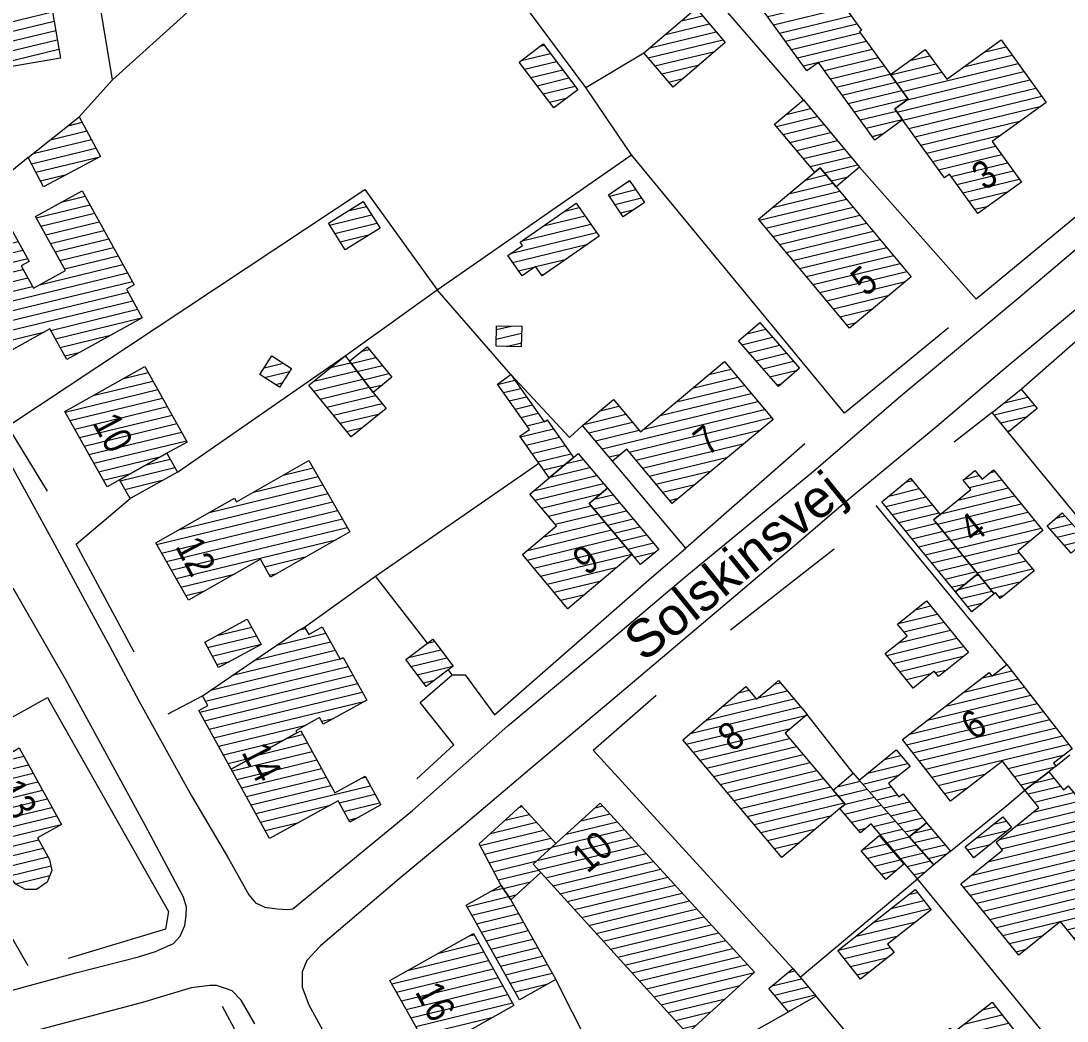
# Model space of a CAD drawing. Header units: metres. Extents: x 585637 to 586843, y 6137463 to 6138529.
# Drawn here: x 585802 to 585913.1, y 6138003.7 to 6138110.1 of the extents above; entities that cross this region are included whole.
import ezdxf
from ezdxf.enums import TextEntityAlignment as Align

# ---------------------------------------------------------------- set-up
doc = ezdxf.new("R2010")
doc.units = ezdxf.units.M
doc.header["$MEASUREMENT"] = 0
for name, color, linetype, lineweight in [('adresse', 7, 'Continuous', 13), ('bygning', 252, 'Continuous', 0), ('hegn', 252, 'Continuous', 13), ('vejkant', 252, 'Continuous', 13), ('vejnavn', 7, 'Continuous', 13)]:
    doc.layers.add(name, color=color, linetype=linetype, lineweight=lineweight)
doc.styles.add('Style-Arial', font='arial.ttf')

msp = doc.modelspace()

# ---------------------------------------------------------------- hatches: boundary and pattern name
at = {"layer": 'bygning', "lineweight": 0}
h = msp.add_hatch(dxfattribs=at)
h.set_pattern_fill('HATCH', color=256, scale=0.1, style=0, pattern_type=2)
h.set_pattern_definition([(13.65, (585898.1115, 6138099.1688), (-0.23599, 0.971756), [])])
h.paths.add_polyline_path([(585892.69, 6138097.4), (585886.72, 6138105.66), (585885.48, 6138104.77), (585879.31, 6138113.31), (585885.18, 6138117.54), (585891.29, 6138109.07), (585891.07, 6138108.91), (585894.36, 6138104.36), (585896.25, 6138101.75), (585894.82, 6138100.71), (585895.66, 6138099.54)], flags=0)
h = msp.add_hatch(dxfattribs=at)
h.set_pattern_fill('HATCH', color=256, scale=0.1, style=0, pattern_type=2)
h.set_pattern_definition([(13.65, (585789.403, 6138114.3644), (-0.23599, 0.971756), [])])
h.paths.add_polyline_path([(585788.33, 6138098.09), (585785.91, 6138112.29), (585804.6, 6138115.49), (585804.8, 6138114.33), (585805.31, 6138111.05), (585806.16, 6138106.12), (585799.95, 6138105.05), (585800.62, 6138101.1), (585797.47, 6138100.57), (585797.63, 6138099.68)], flags=0)
h = msp.add_hatch(dxfattribs=at)
h.set_pattern_fill('HATCH', color=256, scale=0.1, style=0, pattern_type=2)
h.set_pattern_definition([(13.65, (585872.4916, 6138107.0714), (-0.23599, 0.97176), [])])
h.paths.add_polyline_path([(585871.26, 6138103.02), (585868.15, 6138106.66), (585873.71, 6138111.41), (585876.81, 6138107.76)], flags=0)
h = msp.add_hatch(dxfattribs=at)
h.set_pattern_fill('HATCH', color=256, scale=0.1, style=0, pattern_type=2)
h.set_pattern_definition([(13.65, (585888.5204, 6138120.3972), (-0.23599, 0.971756), [])])
h.paths.add_polyline_path([(585894.36, 6138104.36), (585898.07, 6138107.04), (585900.35, 6138103.89), (585906.12, 6138108.05), (585910.92, 6138101.4), (585905.16, 6138097.24), (585908.28, 6138092.93), (585903.65, 6138089.59), (585900.63, 6138093.78), (585900.1, 6138093.4), (585895.66, 6138099.54), (585894.82, 6138100.71), (585896.25, 6138101.75)], flags=0)
h = msp.add_hatch(dxfattribs=at)
h.set_pattern_fill('HATCH', color=256, scale=0.1, style=0, pattern_type=2)
h.set_pattern_definition([(13.65, (585835.8802, 6138131.0279), (-0.23599, 0.971756), [])])
h.paths.add_polyline_path([(585861.14, 6138102.74), (585858.59, 6138100.82), (585854.91, 6138105.69), (585857.46, 6138107.62)], flags=0)
h = msp.add_hatch(dxfattribs=at)
h.set_pattern_fill('HATCH', color=256, scale=0.1, style=0, pattern_type=2)
h.set_pattern_definition([(13.65, (585891.7249, 6138101.1516), (-0.23599, 0.971756), [])])
h.paths.add_polyline_path([(585886.32, 6138093.99), (585882.05, 6138099.1), (585885.11, 6138101.66), (585891.08, 6138094.52), (585888.59, 6138092.43), (585886.89, 6138094.46)], flags=0)
h = msp.add_hatch(dxfattribs=at)
h.set_pattern_fill('HATCH', color=256, scale=0.1, style=0, pattern_type=2)
h.set_pattern_definition([(13.65, (585811.0162, 6138069.0319), (-0.23599, 0.971756), [])])
h.paths.add_polyline_path([(585804.37, 6138092.44), (585802.72, 6138095.54), (585808.16, 6138099.87), (585810.41, 6138095.66)], flags=0)
h = msp.add_hatch(dxfattribs=at)
h.set_pattern_fill('HATCH', color=256, scale=0.1, style=0, pattern_type=2)
h.set_pattern_definition([(13.65, (585885.8877, 6138096.3713), (-0.23599, 0.971756), [])])
h.paths.add_polyline_path([(585888.59, 6138092.43), (585896.58, 6138082.87), (585890.03, 6138077.39), (585880.33, 6138088.98), (585886.32, 6138093.99), (585886.89, 6138094.46)], flags=0)
h = msp.add_hatch(dxfattribs=at)
h.set_pattern_fill('HATCH', color=256, scale=0.1, style=0, pattern_type=2)
h.set_pattern_definition([(13.6499, (586035.5093, 6137948.7712), (-0.235989, 0.9717558), [])])
h.paths.add_polyline_path([(585864.4, 6138091.59), (585866.65, 6138093.1), (585868.22, 6138090.76), (585865.96, 6138089.25)], flags=0)
h = msp.add_hatch(dxfattribs=at)
h.set_pattern_fill('HATCH', color=256, scale=0.1, style=0, pattern_type=2)
h.set_pattern_definition([(13.65, (585805.8309, 6138094.8279), (-0.23599, 0.971756), [])])
h.paths.add_polyline_path([(585793.57, 6138083.87), (585800.93, 6138087.95), (585802.85, 6138084.49), (585801.98, 6138084.01), (585803.29, 6138081.66), (585806.69, 6138083.54), (585803.52, 6138089.26), (585808.46, 6138092), (585814, 6138082), (585813.17, 6138081.54), (585814.84, 6138078.51), (585806.83, 6138074.08), (585805.04, 6138077.31), (585799.03, 6138073.99)], flags=0)
h = msp.add_hatch(dxfattribs=at)
h.set_pattern_fill('HATCH', color=256, scale=0.1, style=0, pattern_type=2)
h.set_pattern_definition([(13.65, (585858.4224, 6138064.2667), (-0.23599, 0.971756), [])])
h.paths.add_polyline_path([(585836.43, 6138085.71), (585834.64, 6138088.57), (585838.33, 6138090.88), (585840.12, 6138088.03)], flags=0)
h = msp.add_hatch(dxfattribs=at)
h.set_pattern_fill('HATCH', color=256, scale=0.1, style=0, pattern_type=2)
h.set_pattern_definition([(13.65, (585866.1666, 6138090.3671), (-0.23599, 0.971756), [])])
h.paths.add_polyline_path([(585857.37, 6138082.95), (585856.66, 6138083.97), (585855.21, 6138082.96), (585853.7, 6138085.11), (585855.25, 6138086.19), (585855.02, 6138086.53), (585860.97, 6138090.68), (585863.42, 6138087.17)], flags=0)
h = msp.add_hatch(dxfattribs=at)
h.set_pattern_fill('HATCH', color=256, scale=0.1, style=0, pattern_type=2)
h.set_pattern_definition([(13.65, (585876.0578, 6138068.8477), (-0.23599, 0.971756), [])])
h.paths.add_polyline_path([(585878.23, 6138076.04), (585880.47, 6138077.99), (585884.69, 6138073.14), (585882.46, 6138071.19)], flags=0)
h = msp.add_hatch(dxfattribs=at)
h.set_pattern_fill('HATCH', color=256, scale=0.1, style=0, pattern_type=2)
h.set_pattern_definition([(13.65, (585880.5217, 6138075.8211), (-0.23599, 0.971756), [])])
h.paths.add_polyline_path([(585855.13, 6138075.41), (585852.45, 6138075.47), (585852.5, 6138077.66), (585855.18, 6138077.6)], flags=0)
h = msp.add_hatch(dxfattribs=at)
h.set_pattern_fill('HATCH', color=256, scale=0.1, style=0, pattern_type=2)
h.set_pattern_definition([(13.65, (585837.5957, 6138087.8907), (-0.23599, 0.971756), [])])
h.paths.add_polyline_path([(585828.63, 6138074.45), (585830.71, 6138073.12), (585829.44, 6138071.13), (585827.36, 6138072.47)], flags=0)
h = msp.add_hatch(dxfattribs=at)
h.set_pattern_fill('HATCH', color=256, scale=0.1, style=0, pattern_type=2)
h.set_pattern_definition([(13.65, (585838.6286, 6138073.0956), (-0.23599, 0.97176), [])])
h.paths.add_polyline_path([(585839.39, 6138070.54), (585840.77, 6138068.86), (585837.05, 6138065.83), (585832.56, 6138071.33), (585836.4, 6138074.46), (585836.87, 6138073.88)], flags=0)
h = msp.add_hatch(dxfattribs=at)
h.set_pattern_fill('HATCH', color=256, scale=0.1, style=0, pattern_type=2)
h.set_pattern_definition([(13.65, (585829.1363, 6138072.7529), (-0.23599, 0.971756), [])])
h.paths.add_polyline_path([(585838.75, 6138075.41), (585841.39, 6138072.18), (585839.39, 6138070.54), (585836.87, 6138073.88)], flags=0)
h = msp.add_hatch(dxfattribs=at)
h.set_pattern_fill('HATCH', color=256, scale=0.1, style=0, pattern_type=2)
h.set_pattern_definition([(13.65, (585815.2742, 6138061.3112), (-0.23599, 0.971756), [])])
h.paths.add_polyline_path([(585812.45, 6138061.26), (585811.11, 6138060.52), (585806.62, 6138068.55), (585815.13, 6138073.31), (585819.62, 6138065.29), (585817.48, 6138064.1)], flags=0)
h = msp.add_hatch(dxfattribs=at)
h.set_pattern_fill('HATCH', color=256, scale=0.1, style=0, pattern_type=2)
h.set_pattern_definition([(13.65, (585860.4212, 6138086.3932), (-0.23599, 0.971756), [])])
h.paths.add_polyline_path([(585871.15, 6138058.75), (585866.35, 6138064.52), (585864.82, 6138063.25), (585861.65, 6138067.06), (585864.94, 6138069.8), (585867.8, 6138066.36), (585876.74, 6138073.86), (585881.89, 6138067.68)], flags=0)
h = msp.add_hatch(dxfattribs=at)
h.set_pattern_fill('HATCH', color=256, scale=0.1, style=0, pattern_type=2)
h.set_pattern_definition([(13.65, (585860.6237, 6138057.9301), (-0.23599, 0.971756), [])])
h.paths.add_polyline_path([(585858.09, 6138061.49), (585854.99, 6138065.9), (585856, 6138066.61), (585852.59, 6138071.46), (585854.04, 6138072.47), (585857.58, 6138067.44), (585857.88, 6138067.65), (585860.68, 6138063.66)], flags=0)
h = msp.add_hatch(dxfattribs=at)
h.set_pattern_fill('HATCH', color=256, scale=0.1, style=0, pattern_type=2)
h.set_pattern_definition([(13.65, (585886.3849, 6138088.2626), (-0.23599, 0.971756), [])])
h.paths.add_polyline_path([(585908.25, 6138070.92), (585909.95, 6138068.84), (585906.89, 6138066.34), (585905.19, 6138068.42)], flags=0)
h = msp.add_hatch(dxfattribs=at)
h.set_pattern_fill('HATCH', color=256, scale=0.1, style=0, pattern_type=2)
h.set_pattern_definition([(13.65, (585822.2469, 6138054.2703), (-0.23599, 0.971756), [])])
h.paths.add_polyline_path([(585817.48, 6138064.1), (585818.6, 6138062.09), (585813.56, 6138059.27), (585812.45, 6138061.26)], flags=0)
h = msp.add_hatch(dxfattribs=at)
h.set_pattern_fill('HATCH', color=256, scale=0.1, style=0, pattern_type=2)
h.set_pattern_definition([(13.65, (585836.2633, 6138070.5344), (-0.23599, 0.971756), [])])
h.paths.add_polyline_path([(585828.49, 6138050.93), (585827.41, 6138052.83), (585819.77, 6138048.46), (585816.28, 6138054.56), (585824.65, 6138059.34), (585824.87, 6138058.94), (585832.57, 6138063.34), (585836.91, 6138055.74)], flags=0)
h = msp.add_hatch(dxfattribs=at)
h.set_pattern_fill('HATCH', color=256, scale=0.1, style=0, pattern_type=2)
h.set_pattern_definition([(13.65, (585865.0701, 6138057.0561), (-0.23599, 0.971756), [])])
h.paths.add_polyline_path([(585861.17, 6138064.08), (585864.28, 6138060.38), (585862.35, 6138058.77), (585866.93, 6138053.32), (585860.09, 6138047.57), (585855.25, 6138053.32), (585858.88, 6138056.37), (585856.03, 6138059.76), (585858.09, 6138061.49), (585860.68, 6138063.66)], flags=0)
h = msp.add_hatch(dxfattribs=at)
h.set_pattern_fill('HATCH', color=256, scale=0.1, style=0, pattern_type=2)
h.set_pattern_definition([(13.65, (585898.8242, 6138055.384), (-0.23599, 0.971756), [])])
h.paths.add_polyline_path([(585905.38, 6138049.15), (585903.65, 6138051.28), (585899.09, 6138056.87), (585898.95, 6138057.03), (585899.65, 6138057.6), (585902.89, 6138060.24), (585902.08, 6138061.23), (585903.33, 6138062.26), (585904.1, 6138061.33), (585905.31, 6138062.32), (585910.57, 6138055.88), (585907.89, 6138053.7), (585909.62, 6138051.59), (585906.04, 6138048.67), (585905.54, 6138049.28)], flags=0)
h = msp.add_hatch(dxfattribs=at)
h.set_pattern_fill('HATCH', color=256, scale=0.1, style=0, pattern_type=2)
h.set_pattern_definition([(13.65, (585902.7674, 6138049.2849), (-0.23599, 0.971756), [])])
h.paths.add_polyline_path([(585893.45, 6138058.95), (585896.5, 6138061.45), (585899.65, 6138057.6), (585898.95, 6138057.03), (585899.09, 6138056.87), (585903.65, 6138051.28), (585901.28, 6138049.35), (585896.72, 6138054.94)], flags=0)
h = msp.add_hatch(dxfattribs=at)
h.set_pattern_fill('HATCH', color=256, scale=0.1, style=0, pattern_type=2)
h.set_pattern_definition([(13.65, (585853.4859, 6138076.4811), (-0.23599, 0.971756), [])])
h.paths.add_polyline_path([(585862.35, 6138058.77), (585864.28, 6138060.38), (585869.74, 6138053.88), (585867.81, 6138052.27), (585866.93, 6138053.32)], flags=0)
h = msp.add_hatch(dxfattribs=at)
h.set_pattern_fill('HATCH', color=256, scale=0.1, style=0, pattern_type=2)
h.set_pattern_definition([(13.65, (585933.0596, 6138055.1273), (-0.23599, 0.971756), [])])
h.paths.add_polyline_path([(585911.01, 6138056.37), (585912.6, 6138057.78), (585915.16, 6138054.91), (585913.57, 6138053.49)], flags=0)
h = msp.add_hatch(dxfattribs=at)
h.set_pattern_fill('HATCH', color=256, scale=0.1, style=0, pattern_type=2)
h.set_pattern_definition([(13.65, (585912.8881, 6138055.4401), (-0.23599, 0.971756), [])])
h.paths.add_polyline_path([(585901.28, 6138049.35), (585903.65, 6138051.28), (585905.38, 6138049.15), (585903.02, 6138047.22)], flags=0)
h = msp.add_hatch(dxfattribs=at)
h.set_pattern_fill('HATCH', color=256, scale=0.1, style=0, pattern_type=2)
h.set_pattern_definition([(13.65, (585929.9974, 6138020.4855), (-0.235989, 0.971756), [])])
h.paths.add_polyline_path([(585902.65, 6138042.91), (585899.48, 6138040.35), (585899, 6138040.93), (585896.78, 6138039.13), (585893.81, 6138042.8), (585896.14, 6138044.68), (585895.12, 6138045.94), (585898.19, 6138048.42)], flags=0)
h = msp.add_hatch(dxfattribs=at)
h.set_pattern_fill('HATCH', color=256, scale=0.1, style=0, pattern_type=2)
h.set_pattern_definition([(13.65, (585825.5311, 6138044.8764), (-0.23599, 0.971756), [])])
h.paths.add_polyline_path([(585824.31, 6138030.52), (585820.88, 6138036.74), (585821.84, 6138037.27), (585821.26, 6138038.32), (585831.4, 6138045.23), (585832.1, 6138045.62), (585832.54, 6138044.83), (585833.99, 6138045.63), (585835.88, 6138042.21), (585836.2, 6138042.39), (585838.71, 6138037.84), (585834.08, 6138035.3), (585833.7, 6138035.99), (585831.16, 6138034.59), (585831.29, 6138034.36)], flags=0)
h = msp.add_hatch(dxfattribs=at)
h.set_pattern_fill('HATCH', color=256, scale=0.1, style=0, pattern_type=2)
h.set_pattern_definition([(13.65, (585829.735, 6138029.9315), (-0.23599, 0.971756), [])])
h.paths.add_polyline_path([(585821.49, 6138044), (585826.01, 6138046.47), (585827.48, 6138043.78), (585822.96, 6138041.31)], flags=0)
h = msp.add_hatch(dxfattribs=at)
h.set_pattern_fill('HATCH', color=256, scale=0.1, style=0, pattern_type=2)
h.set_pattern_definition([(13.65, (585831.88, 6138040.673), (-0.23599, 0.971756), [])])
h.paths.add_polyline_path([(585845.01, 6138039.3), (585842.85, 6138042.16), (585845.73, 6138044.33), (585847.88, 6138041.46)], flags=0)
h = msp.add_hatch(dxfattribs=at)
h.set_pattern_fill('HATCH', color=256, scale=0.1, style=0, pattern_type=2)
h.set_pattern_definition([(13.65, (585898.6134, 6138023.4349), (-0.23599, 0.971756), [])])
h.paths.add_polyline_path([(585906.26, 6138031.37), (585900.75, 6138027.09), (585895.66, 6138033.65), (585904.84, 6138040.77), (585905.13, 6138040.4), (585906.74, 6138041.64), (585913.69, 6138032.68), (585911.69, 6138031.14), (585911.94, 6138030.82), (585911.19, 6138030.24), (585908.65, 6138028.28)], flags=0)
h = msp.add_hatch(dxfattribs=at)
h.set_pattern_fill('HATCH', color=256, scale=0.1, style=0, pattern_type=2)
h.set_pattern_definition([(13.65, (585915.1829, 6138014.6687), (-0.235989, 0.971756), [])])
h.paths.add_polyline_path([(585880.13, 6138037.95), (585882.15, 6138039.65), (585882.47, 6138039.92), (585885.52, 6138036.31), (585883.17, 6138034.34), (585888.29, 6138028.28), (585889.56, 6138026.79), (585889, 6138026.32), (585882.83, 6138021.11), (585872.29, 6138033.61), (585876.18, 6138036.9), (585879, 6138039.28)], flags=0)
h = msp.add_hatch(dxfattribs=at)
h.set_pattern_fill('HATCH', color=256, scale=0.1, style=0, pattern_type=2)
h.set_pattern_definition([(13.65, (585780.9283, 6138035.9717), (-0.23599, 0.971756), [])])
h.paths.add_polyline_path([(585801.42, 6138018.28), (585801.02, 6138018.73), (585799.73, 6138021.08), (585799.33, 6138020.87), (585798.08, 6138023.15), (585796.71, 6138022.41), (585795.22, 6138025.13), (585796.63, 6138025.91), (585794.89, 6138029.08), (585797.66, 6138030.6), (585796.56, 6138032.62), (585799.98, 6138034.49), (585801.13, 6138032.39), (585801.79, 6138032.76), (585806.26, 6138024.61), (585803.71, 6138023.21), (585804.98, 6138020.91), (585805.23, 6138019.72), (585804.75, 6138018.48), (585803.63, 6138017.72), (585802.45, 6138017.7)], flags=0)
h = msp.add_hatch(dxfattribs=at)
h.set_pattern_fill('HATCH', color=256, scale=0.1, style=0, pattern_type=2)
h.set_pattern_definition([(13.64992, (585962.8685, 6138380.9053), (-0.2359888, 0.9717558), [])])
h.paths.add_polyline_path([(585831.29, 6138034.36), (585831.69, 6138034.58), (585835.32, 6138027.99), (585838.53, 6138029.76), (585840.21, 6138026.7), (585836.91, 6138024.88), (585835.66, 6138027.15), (585828.38, 6138023.13), (585824.31, 6138030.52)], flags=0)
h = msp.add_hatch(dxfattribs=at)
h.set_pattern_fill('HATCH', color=256, scale=0.1, style=0, pattern_type=2)
h.set_pattern_definition([(13.65, (585904.005, 6138022.7208), (-0.23599, 0.971756), [])])
h.paths.add_polyline_path([(585898.19, 6138024.81), (585896.34, 6138023.33), (585891.04, 6138029.35), (585894.97, 6138032.58), (585896.45, 6138030.78), (585894.14, 6138028.99), (585895.26, 6138027.55), (585895.7, 6138027.89)], flags=0)
h = msp.add_hatch(dxfattribs=at)
h.set_pattern_fill('HATCH', color=256, scale=0.1, style=0, pattern_type=2)
h.set_pattern_definition([(13.65, (585895.4786, 6138026.1657), (-0.23599, 0.97176), [])])
h.paths.add_polyline_path([(585888.29, 6138028.28), (585890.42, 6138030.08), (585891.04, 6138029.35), (585896.34, 6138023.33), (585898.98, 6138020.33), (585897.24, 6138018.86), (585892.31, 6138024.71), (585891.17, 6138023.75), (585889, 6138026.32), (585889.56, 6138026.79)], flags=0)
h = msp.add_hatch(dxfattribs=at)
h.set_pattern_fill('HATCH', color=256, scale=0.1, style=0, pattern_type=2)
h.set_pattern_definition([(13.65, (585892.4057, 6138025.9016), (-0.23599, 0.971756), [])])
h.paths.add_polyline_path([(585911.19, 6138030.24), (585912.75, 6138028.32), (585913.24, 6138028.72), (585928.11, 6138010.4), (585920.56, 6138004.28), (585912.42, 6138014.3), (585908.01, 6138010.73), (585901.85, 6138018.33), (585906.26, 6138021.91), (585905.59, 6138022.73), (585910.15, 6138026.44), (585908.65, 6138028.28)], flags=0)
h = msp.add_hatch(dxfattribs=at)
h.set_pattern_fill('HATCH', color=256, scale=0.1, style=0, pattern_type=2)
h.set_pattern_definition([(13.65, (585850.7728, 6138013.1197), (-0.23599, 0.971756), [])])
h.paths.add_polyline_path([(585850.65, 6138022.58), (585855.12, 6138026.65), (585858.81, 6138022.6), (585856.39, 6138020.4), (585857.2, 6138019.51), (585854.01, 6138016.61), (585852.99, 6138018.15)], flags=0)
h = msp.add_hatch(dxfattribs=at)
h.set_pattern_fill('HATCH', color=256, scale=0.1, style=0, pattern_type=2)
h.set_pattern_definition([(13.65, (585851.8549, 6138023.702), (-0.23599, 0.971756), [])])
h.paths.add_polyline_path([(585856.39, 6138020.4), (585858.81, 6138022.6), (585863.53, 6138026.9), (585879.91, 6138008.91), (585872.77, 6138002.41), (585857.2, 6138019.51)], flags=0)
h = msp.add_hatch(dxfattribs=at)
h.set_pattern_fill('HATCH', color=256, scale=0.1, style=0, pattern_type=2)
h.set_pattern_definition([(13.65, (585897.9667, 6138044.577), (-0.23599, 0.971756), [])])
h.paths.add_polyline_path([(585900.73, 6138021.8), (585898.98, 6138020.33), (585896.34, 6138023.33), (585898.19, 6138024.81)], flags=0)
h = msp.add_hatch(dxfattribs=at)
h.set_pattern_fill('HATCH', color=256, scale=0.1, style=0, pattern_type=2)
h.set_pattern_definition([(13.65, (585900.259, 6138028.5616), (-0.23599, 0.97176), [])])
h.paths.add_polyline_path([(585907.24, 6138024.3), (585903.21, 6138021.09), (585902.29, 6138022.24), (585906.32, 6138025.45)], flags=0)
h = msp.add_hatch(dxfattribs=at)
h.set_pattern_fill('HATCH', color=256, scale=0.1, style=0, pattern_type=2)
h.set_pattern_definition([(13.65, (585883.5073, 6138026.2223), (-0.23599, 0.971756), [])])
h.paths.add_polyline_path([(585891.26, 6138021.83), (585893.16, 6138023.47), (585895.79, 6138020.42), (585893.88, 6138018.78)], flags=0)
h = msp.add_hatch(dxfattribs=at)
h.set_pattern_fill('HATCH', color=256, scale=0.1, style=0, pattern_type=2)
h.set_pattern_definition([(13.65, (585883.5919, 6138006.702), (-0.23599, 0.971756), [])])
h.paths.add_polyline_path([(585858.79, 6138008.15), (585854.95, 6138005.98), (585849.26, 6138016.04), (585852.99, 6138018.15), (585854.01, 6138016.61)], flags=0)
h = msp.add_hatch(dxfattribs=at)
h.set_pattern_fill('HATCH', color=256, scale=0.1, style=0, pattern_type=2)
h.set_pattern_definition([(13.65, (585894.5903, 6138021.9162), (-0.23599, 0.971756), [])])
h.paths.add_polyline_path([(585896.98, 6138017.71), (585898.69, 6138015.56), (585894.05, 6138011.9), (585894.75, 6138011.01), (585891.18, 6138008.18), (585888.78, 6138011.21)], flags=0)
h = msp.add_hatch(dxfattribs=at)
h.set_pattern_fill('HATCH', color=256, scale=0.1, style=0, pattern_type=2)
h.set_pattern_definition([(13.65, (585864.1307, 6138014.2408), (-0.23599, 0.971756), [])])
h.paths.add_polyline_path([(585854.35, 6138005.37), (585845.49, 6138000.37), (585841.18, 6138008.03), (585850.04, 6138013.02)], flags=0)
h = msp.add_hatch(dxfattribs=at)
h.set_pattern_fill('HATCH', color=256, scale=0.1, style=0, pattern_type=2)
h.set_pattern_definition([(13.65, (585905.1739, 6138000.7867), (-0.23599, 0.971756), [])])
h.paths.add_polyline_path([(585881.45, 6138007.17), (585883.99, 6138009.31), (585886.47, 6138006.37), (585883.54, 6138004.69)], flags=0)
h = msp.add_hatch(dxfattribs=at)
h.set_pattern_fill('HATCH', color=256, scale=0.1, style=0, pattern_type=2)
h.set_pattern_definition([(13.65, (585895.3314, 6137997.6222), (-0.23599, 0.971756), [])])
h.paths.add_polyline_path([(585897.87, 6137997.5), (585896.27, 6137999.53), (585900.67, 6138002.98), (585901.05, 6138002.5), (585905.17, 6138005.72), (585911.33, 6137997.85), (585901.98, 6137990.52), (585897.98, 6137995.62), (585897.03, 6137996.84)], flags=0)

# ---------------------------------------------------------------- linework, layer by layer
at = {"layer": 'bygning', "lineweight": 0, "flags": 128}
for points in [[(585892.69, 6138097.4), (585886.72, 6138105.66), (585885.48, 6138104.77), (585879.31, 6138113.31), (585885.18, 6138117.54), (585891.29, 6138109.07), (585891.07, 6138108.91), (585894.36, 6138104.36), (585896.25, 6138101.75), (585894.82, 6138100.71), (585895.66, 6138099.54)], [(585788.33, 6138098.09), (585785.91, 6138112.29), (585804.6, 6138115.49), (585804.8, 6138114.33), (585805.31, 6138111.05), (585806.16, 6138106.12), (585799.95, 6138105.05), (585800.62, 6138101.1), (585797.47, 6138100.57), (585797.63, 6138099.68)], [(585871.26, 6138103.02), (585868.15, 6138106.66), (585873.71, 6138111.41), (585876.81, 6138107.76)], [(585894.36, 6138104.36), (585898.07, 6138107.04), (585900.35, 6138103.89), (585906.12, 6138108.05), (585910.92, 6138101.4), (585905.16, 6138097.24), (585908.28, 6138092.93), (585903.65, 6138089.59), (585900.63, 6138093.78), (585900.1, 6138093.4), (585895.66, 6138099.54), (585894.82, 6138100.71), (585896.25, 6138101.75)], [(585861.14, 6138102.74), (585858.59, 6138100.82), (585854.91, 6138105.69), (585857.46, 6138107.62)], [(585886.32, 6138093.99), (585882.05, 6138099.1), (585885.11, 6138101.66), (585891.08, 6138094.52), (585888.59, 6138092.43), (585886.89, 6138094.46)], [(585804.37, 6138092.44), (585802.72, 6138095.54), (585808.16, 6138099.87), (585810.41, 6138095.66)], [(585888.59, 6138092.43), (585896.58, 6138082.87), (585890.03, 6138077.39), (585880.33, 6138088.98), (585886.32, 6138093.99), (585886.89, 6138094.46)], [(585864.4, 6138091.59), (585866.65, 6138093.1), (585868.22, 6138090.76), (585865.96, 6138089.25)], [(585793.57, 6138083.87), (585800.93, 6138087.95), (585802.85, 6138084.49), (585801.98, 6138084.01), (585803.29, 6138081.66), (585806.69, 6138083.54), (585803.52, 6138089.26), (585808.46, 6138092), (585814, 6138082), (585813.17, 6138081.54), (585814.84, 6138078.51), (585806.83, 6138074.08), (585805.04, 6138077.31), (585799.03, 6138073.99)], [(585836.43, 6138085.71), (585834.64, 6138088.57), (585838.33, 6138090.88), (585840.12, 6138088.03)], [(585857.37, 6138082.95), (585856.66, 6138083.97), (585855.21, 6138082.96), (585853.7, 6138085.11), (585855.25, 6138086.19), (585855.02, 6138086.53), (585860.97, 6138090.68), (585863.42, 6138087.17)], [(585878.23, 6138076.04), (585880.47, 6138077.99), (585884.69, 6138073.14), (585882.46, 6138071.19)], [(585855.13, 6138075.41), (585852.45, 6138075.47), (585852.5, 6138077.66), (585855.18, 6138077.6)], [(585828.63, 6138074.45), (585830.71, 6138073.12), (585829.44, 6138071.13), (585827.36, 6138072.47)], [(585839.39, 6138070.54), (585840.77, 6138068.86), (585837.05, 6138065.83), (585832.56, 6138071.33), (585836.4, 6138074.46), (585836.87, 6138073.88)], [(585838.75, 6138075.41), (585841.39, 6138072.18), (585839.39, 6138070.54), (585836.87, 6138073.88)], [(585812.45, 6138061.26), (585811.11, 6138060.52), (585806.62, 6138068.55), (585815.13, 6138073.31), (585819.62, 6138065.29), (585817.48, 6138064.1)], [(585871.15, 6138058.75), (585866.35, 6138064.52), (585864.82, 6138063.25), (585861.65, 6138067.06), (585864.94, 6138069.8), (585867.8, 6138066.36), (585876.74, 6138073.86), (585881.89, 6138067.68)], [(585858.09, 6138061.49), (585854.99, 6138065.9), (585856, 6138066.61), (585852.59, 6138071.46), (585854.04, 6138072.47), (585857.58, 6138067.44), (585857.88, 6138067.65), (585860.68, 6138063.66)], [(585908.25, 6138070.92), (585909.95, 6138068.84), (585906.89, 6138066.34), (585905.19, 6138068.42)], [(585817.48, 6138064.1), (585818.6, 6138062.09), (585813.56, 6138059.27), (585812.45, 6138061.26)], [(585828.49, 6138050.93), (585827.41, 6138052.83), (585819.77, 6138048.46), (585816.28, 6138054.56), (585824.65, 6138059.34), (585824.87, 6138058.94), (585832.57, 6138063.34), (585836.91, 6138055.74)], [(585861.17, 6138064.08), (585864.28, 6138060.38), (585862.35, 6138058.77), (585866.93, 6138053.32), (585860.09, 6138047.57), (585855.25, 6138053.32), (585858.88, 6138056.37), (585856.03, 6138059.76), (585858.09, 6138061.49), (585860.68, 6138063.66)], [(585905.38, 6138049.15), (585903.65, 6138051.28), (585899.09, 6138056.87), (585898.95, 6138057.03), (585899.65, 6138057.6), (585902.89, 6138060.24), (585902.08, 6138061.23), (585903.33, 6138062.26), (585904.1, 6138061.33), (585905.31, 6138062.32), (585910.57, 6138055.88), (585907.89, 6138053.7), (585909.62, 6138051.59), (585906.04, 6138048.67), (585905.54, 6138049.28)], [(585893.45, 6138058.95), (585896.5, 6138061.45), (585899.65, 6138057.6), (585898.95, 6138057.03), (585899.09, 6138056.87), (585903.65, 6138051.28), (585901.28, 6138049.35), (585896.72, 6138054.94)], [(585862.35, 6138058.77), (585864.28, 6138060.38), (585869.74, 6138053.88), (585867.81, 6138052.27), (585866.93, 6138053.32)], [(585911.01, 6138056.37), (585912.6, 6138057.78), (585915.16, 6138054.91), (585913.57, 6138053.49)], [(585901.28, 6138049.35), (585903.65, 6138051.28), (585905.38, 6138049.15), (585903.02, 6138047.22)], [(585902.65, 6138042.91), (585899.48, 6138040.35), (585899, 6138040.93), (585896.78, 6138039.13), (585893.81, 6138042.8), (585896.14, 6138044.68), (585895.12, 6138045.94), (585898.19, 6138048.42)], [(585824.31, 6138030.52), (585820.88, 6138036.74), (585821.84, 6138037.27), (585821.26, 6138038.32), (585831.4, 6138045.23), (585832.1, 6138045.62), (585832.54, 6138044.83), (585833.99, 6138045.63), (585835.88, 6138042.21), (585836.2, 6138042.39), (585838.71, 6138037.84), (585834.08, 6138035.3), (585833.7, 6138035.99), (585831.16, 6138034.59), (585831.29, 6138034.36)], [(585821.49, 6138044), (585826.01, 6138046.47), (585827.48, 6138043.78), (585822.96, 6138041.31)], [(585845.01, 6138039.3), (585842.85, 6138042.16), (585845.73, 6138044.33), (585847.88, 6138041.46)], [(585906.26, 6138031.37), (585900.75, 6138027.09), (585895.66, 6138033.65), (585904.84, 6138040.77), (585905.13, 6138040.4), (585906.74, 6138041.64), (585913.69, 6138032.68), (585911.69, 6138031.14), (585911.94, 6138030.82), (585911.19, 6138030.24), (585908.65, 6138028.28)], [(585880.13, 6138037.95), (585882.15, 6138039.65), (585882.47, 6138039.92), (585885.52, 6138036.31), (585883.17, 6138034.34), (585888.29, 6138028.28), (585889.56, 6138026.79), (585889, 6138026.32), (585882.83, 6138021.11), (585872.29, 6138033.61), (585876.18, 6138036.9), (585879, 6138039.28)], [(585801.42, 6138018.28), (585801.02, 6138018.73), (585799.73, 6138021.08), (585799.33, 6138020.87), (585798.08, 6138023.15), (585796.71, 6138022.41), (585795.22, 6138025.13), (585796.63, 6138025.91), (585794.89, 6138029.08), (585797.66, 6138030.6), (585796.56, 6138032.62), (585799.98, 6138034.49), (585801.13, 6138032.39), (585801.79, 6138032.76), (585806.26, 6138024.61), (585803.71, 6138023.21), (585804.98, 6138020.91), (585805.23, 6138019.72), (585804.75, 6138018.48), (585803.63, 6138017.72), (585802.45, 6138017.7)], [(585831.29, 6138034.36), (585831.69, 6138034.58), (585835.32, 6138027.99), (585838.53, 6138029.76), (585840.21, 6138026.7), (585836.91, 6138024.88), (585835.66, 6138027.15), (585828.38, 6138023.13), (585824.31, 6138030.52)], [(585898.19, 6138024.81), (585896.34, 6138023.33), (585891.04, 6138029.35), (585894.97, 6138032.58), (585896.45, 6138030.78), (585894.14, 6138028.99), (585895.26, 6138027.55), (585895.7, 6138027.89)], [(585888.29, 6138028.28), (585890.42, 6138030.08), (585891.04, 6138029.35), (585896.34, 6138023.33), (585898.98, 6138020.33), (585897.24, 6138018.86), (585892.31, 6138024.71), (585891.17, 6138023.75), (585889, 6138026.32), (585889.56, 6138026.79)], [(585911.19, 6138030.24), (585912.75, 6138028.32), (585913.24, 6138028.72), (585928.11, 6138010.4), (585920.56, 6138004.28), (585912.42, 6138014.3), (585908.01, 6138010.73), (585901.85, 6138018.33), (585906.26, 6138021.91), (585905.59, 6138022.73), (585910.15, 6138026.44), (585908.65, 6138028.28)], [(585850.65, 6138022.58), (585855.12, 6138026.65), (585858.81, 6138022.6), (585856.39, 6138020.4), (585857.2, 6138019.51), (585854.01, 6138016.61), (585852.99, 6138018.15)], [(585856.39, 6138020.4), (585858.81, 6138022.6), (585863.53, 6138026.9), (585879.91, 6138008.91), (585872.77, 6138002.41), (585857.2, 6138019.51)], [(585900.73, 6138021.8), (585898.98, 6138020.33), (585896.34, 6138023.33), (585898.19, 6138024.81)], [(585907.24, 6138024.3), (585903.21, 6138021.09), (585902.29, 6138022.24), (585906.32, 6138025.45)], [(585891.26, 6138021.83), (585893.16, 6138023.47), (585895.79, 6138020.42), (585893.88, 6138018.78)], [(585858.79, 6138008.15), (585854.95, 6138005.98), (585849.26, 6138016.04), (585852.99, 6138018.15), (585854.01, 6138016.61)], [(585896.98, 6138017.71), (585898.69, 6138015.56), (585894.05, 6138011.9), (585894.75, 6138011.01), (585891.18, 6138008.18), (585888.78, 6138011.21)], [(585854.35, 6138005.37), (585845.49, 6138000.37), (585841.18, 6138008.03), (585850.04, 6138013.02)], [(585881.45, 6138007.17), (585883.99, 6138009.31), (585886.47, 6138006.37), (585883.54, 6138004.69)], [(585897.87, 6137997.5), (585896.27, 6137999.53), (585900.67, 6138002.98), (585901.05, 6138002.5), (585905.17, 6138005.72), (585911.33, 6137997.85), (585901.98, 6137990.52), (585897.98, 6137995.62), (585897.03, 6137996.84)]]:
    msp.add_lwpolyline(points, close=True, dxfattribs=at)
at = {"layer": 'hegn'}
for p, q in [((585841.2, 6138130.5), (585811.7, 6138103.82)), ((585811.7, 6138103.82), (585809.29, 6138118.24)), ((585885.11, 6138101.66), (585875.24, 6138113.1)), ((585862, 6138102.98), (585868.15, 6138106.66)), ((585811.7, 6138103.82), (585808.16, 6138099.87)), ((585866.83, 6138095.84), (585862, 6138102.98)), ((585846.19, 6138081.47), (585866.83, 6138095.84)), ((585836.4, 6138074.46), (585846.19, 6138081.47)), ((585854.04, 6138072.47), (585846.19, 6138081.47)), ((585818.6, 6138062.09), (585836.4, 6138074.46)), ((585905.19, 6138068.42), (585901.12, 6138065.28)), ((585916.45, 6138054.65), (585906.89, 6138066.34)), ((585885.27, 6138065.09), (585872.63, 6138053.99)), ((585839.65, 6138051.03), (585857, 6138063.04)), ((585872.63, 6138053.99), (585864.82, 6138063.25)), ((585906.74, 6138041.64), (585892.85, 6138058.53)), ((585877.36, 6138045.33), (585888.37, 6138053.94)), ((585832.1, 6138045.62), (585839.65, 6138051.03)), ((585845.18, 6138043.92), (585839.65, 6138051.03)), ((585847.8, 6138040.55), (585847.38, 6138041.09)), ((585817.6, 6138036.4), (585821.26, 6138038.32)), ((585890.42, 6138030.08), (585885.52, 6138036.31)), ((585911.94, 6138030.82), (585913.44, 6138032.03)), ((585802.72, 6138009.58), (585790.8, 6138030.35)), ((585884.78, 6138008.39), (585897.24, 6138018.86)), ((585865.59, 6137994.72), (585858.79, 6138008.15)), ((585893.28, 6137998.23), (585886.47, 6138006.37)), ((585865.59, 6137994.72), (585883.54, 6138004.69))]:
    msp.add_line(p, q, dxfattribs=at)
at = {"layer": 'hegn', "flags": 128}
for points in [[(585862, 6138102.98), (585852.09, 6138116.36), (585841.2, 6138130.5)], [(585915.78, 6138111.4), (585925.91, 6138099.01), (585903.49, 6138080.49), (585891.08, 6138094.52)], [(585802.72, 6138095.54), (585790.76, 6138085.8), (585781.76, 6138102.26)], [(585900.54, 6138077.45), (585889.47, 6138068.35), (585866.83, 6138095.84)], [(585804.77, 6138060.08), (585800.58, 6138066.98), (585838.5, 6138092.15), (585846.19, 6138081.47)], [(585908.25, 6138070.92), (585927.91, 6138088.19), (585933.18, 6138087.36), (585938.88, 6138080.45)], [(585854.04, 6138072.47), (585860.25, 6138065.78), (585861.65, 6138067.06)], [(585813.99, 6138042.95), (585807.82, 6138054.43), (585813.56, 6138059.27)], [(585847.8, 6138040.55), (585849.16, 6138040.54), (585852.29, 6138036.27), (585868.98, 6138050.87), (585872.63, 6138053.99)], [(585844.05, 6138029.47), (585847.97, 6138033.08), (585844.37, 6138037.61), (585847.8, 6138040.55)], [(585784.52, 6138026.86), (585804.8, 6138038.13), (585805.04, 6138037.67)], [(585883.99, 6138009.31), (585862.77, 6138032.54), (585869.46, 6138038.37)], [(585805.04, 6138037.67), (585817.66, 6138015.38), (585817.34, 6138013.48), (585806.98, 6138010.38)], [(585900.73, 6138021.8), (585906.73, 6138026.66), (585908.65, 6138028.28)], [(585927.37, 6138003.32), (585916.61, 6137995.16), (585897.24, 6138018.86)], [(585822.76, 6137979.94), (585833.72, 6137986), (585823.37, 6138005.29)]]:
    msp.add_lwpolyline(points, dxfattribs=at)
at = {"layer": 'vejkant', "flags": 128}
for points in [[(585800.2, 6138064.11), (585802.31, 6138060.3), (585805.56, 6138054.37), (585808.76, 6138048.45), (585811.42, 6138043.54), (585814.49, 6138037.76), (585820.07, 6138027.68), (585824.02, 6138021), (585826.17, 6138017.13), (585826.89, 6138016.3), (585827.88, 6138015.84), (585829.19, 6138015.65), (585830.34, 6138015.58), (585830.84, 6138015.66), (585843.58, 6138026.13), (585853.7, 6138035.1), (585864.05, 6138043.75), (585872.53, 6138050.92), (585886.19, 6138062.21), (585895.47, 6138070.2), (585899.48, 6138073.54), (585907.95, 6138080.6), (585916.08, 6138087.49)], [(585914.44, 6138079.69), (585906.24, 6138072.87), (585899.31, 6138066.95), (585890.12, 6138059.37), (585884.64, 6138054.66), (585877, 6138048.21), (585864.65, 6138037.75), (585856.01, 6138030.46), (585849, 6138024.51), (585842.15, 6138018.84), (585833.8, 6138011.71), (585832.33, 6138010.15), (585831.86, 6138008.95), (585831.85, 6138007.34), (585832.56, 6138005.44), (585835.83, 6137999.49)], [(585796.88, 6138005.86), (585807.78, 6138008.87), (585814.45, 6138010.56), (585816.27, 6138011.11), (585818.17, 6138011.97), (585818.9, 6138012.74), (585819.39, 6138013.87), (585819.53, 6138014.96), (585819.55, 6138015.85), (585819.23, 6138016.9), (585815.19, 6138024.49), (585810.02, 6138033.98), (585806.7, 6138040.08), (585801.15, 6138049.75)], [(585826.8, 6138003.44), (585825.37, 6138005.93), (585824.42, 6138006.93), (585823.7, 6138007.2), (585822.73, 6138007.49), (585822.05, 6138007.5), (585820.05, 6138007.25), (585814.88, 6138005.71), (585802.27, 6138002.37)]]:
    msp.add_lwpolyline(points, dxfattribs=at)

# ---------------------------------------------------------------- texts
at = {"layer": 'adresse', "style": 'Style-Arial', "width": 0.833333}
for s, rotation, p in [('3', 35.1, (585904.34, 6138093.75)), ('5', 38.7, (585891.54, 6138082.47)), ('10', 297.9, (585811.76, 6138066.31)), ('7', 38.7, (585874.79, 6138065.52)), ('4', 38.7, (585903.05, 6138056.23)), ('12', 297.9, (585820.55, 6138053.18)), ('9', 36.9, (585861.97, 6138052.8)), ('6', 35.1, (585903.2, 6138035.27)), ('8', 38.7, (585877.41, 6138034.04)), ('14', 297, (585827.57, 6138031.27)), ('13', 297.9, (585801.56, 6138027.37)), ('10', 40.5, (585862.67, 6138021.76)), ('16', 297.9, (585846.03, 6138005.83))]:
    msp.add_text(s, height=3, rotation=rotation, dxfattribs=at).set_placement(p, align=Align.MIDDLE_CENTER)
at = {"layer": 'vejnavn', "style": 'Style-Arial'}
msp.add_text('Solskinsvej', height=4, rotation=38.961, dxfattribs=at).set_placement((585877.76, 6138052.15), align=Align.MIDDLE_CENTER)

doc.saveas('drawing.dxf')
